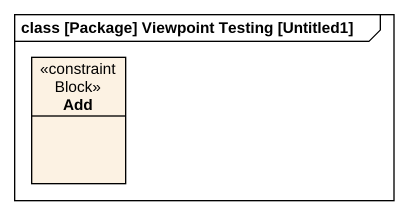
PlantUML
@startuml
mainframe class [Package] Viewpoint Testing [Untitled1]
hide circle
hide empty members
class Add <<constraintBlock>>
@enduml
